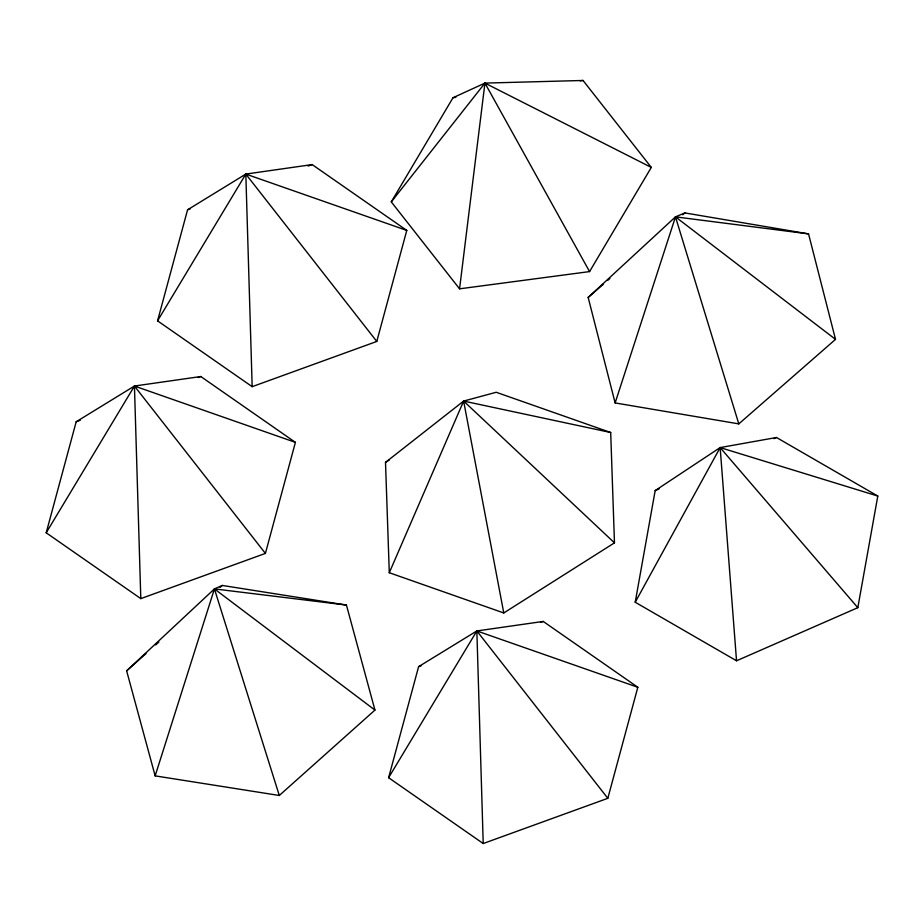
<?xml version="1.0" encoding="UTF-8"?>
<svg xmlns="http://www.w3.org/2000/svg" width="924" height="924" viewBox="0 0 924 924"><rect width="100%" height="100%" fill="white"/><g stroke="black" fill="none" stroke-linecap="round" stroke-linejoin="round"><path stroke-width="1.39" d="M459.563 288.831L484.938 83.102L583.032 80.469L651.304 167.406L589.57 271.587L459.563 288.831L391.279 201.894L453.014 97.713L484.938 83.102L651.304 167.406M635.215 602.229L655.185 490.586L720.143 447.586L776.483 437.502L877.8 496.049L857.819 607.68L736.532 660.776L635.215 602.229L720.143 447.586L877.8 496.049M46.2 532.802L76.195 421.76L134.442 386.036L200.808 376.53L295.403 442.365L265.407 553.407L140.806 598.625L46.2 532.802L134.442 386.036L295.403 442.365M157.565 320.847L187.572 209.806L245.819 174.082L312.173 164.588L406.779 230.411L376.784 341.453L252.171 386.671L157.565 320.847L245.819 174.082L406.779 230.411M388.611 777.708L418.607 666.666L476.853 630.942L543.22 621.436L637.826 687.271L607.819 798.313L483.217 843.531L388.611 777.708L476.853 630.942L637.826 687.271M155.151 775.871L214.426 588.911L222.268 585.446L346.431 605.058L374.948 710.082L279.302 795.483L155.151 775.871L126.634 670.847L214.426 588.911L346.431 605.058M615.13 402.933L675.479 216.863L684.869 212.924L808.546 233.888L835.515 339.362L738.807 423.885L615.13 402.933L588.161 297.447L675.479 216.863L808.546 233.888M389.293 572.73L463.629 401.074L496.211 392.273L610.695 432.513L614.472 542.85L503.776 612.959L389.293 572.73L385.504 462.381L463.629 401.074L610.695 432.513M391.279 201.894L484.938 83.102L589.57 271.587M126.634 670.847L145.969 653.58M155.648 644.94L158.87 642.064M220.12 587.364L222.268 585.446M588.161 297.447L603.372 284.153M607.726 280.353L609.898 278.459M682.697 214.83L684.869 212.924M385.504 462.381L389.154 460.071M655.185 490.586L659.147 488.865M773.85 438.657L776.483 437.502M187.572 209.806L190.275 208.824M308.108 166.054L312.173 164.588M76.195 421.76L80.261 420.281M198.094 377.523L200.808 376.53M418.607 666.666L421.321 665.673M540.505 622.429L543.22 621.436M453.014 97.713L455.867 97.332M580.168 80.85L583.032 80.469M374.948 710.082L214.426 588.911L279.302 795.483M835.515 339.362L675.479 216.863L738.807 423.885M614.472 542.85L463.629 401.074L503.776 612.959M857.819 607.68L720.143 447.586L736.532 660.776M376.784 341.453L245.819 174.082L252.171 386.671M607.819 798.313L476.853 630.942L483.217 843.531M265.407 553.407L134.442 386.036L140.806 598.625"/></g></svg>
